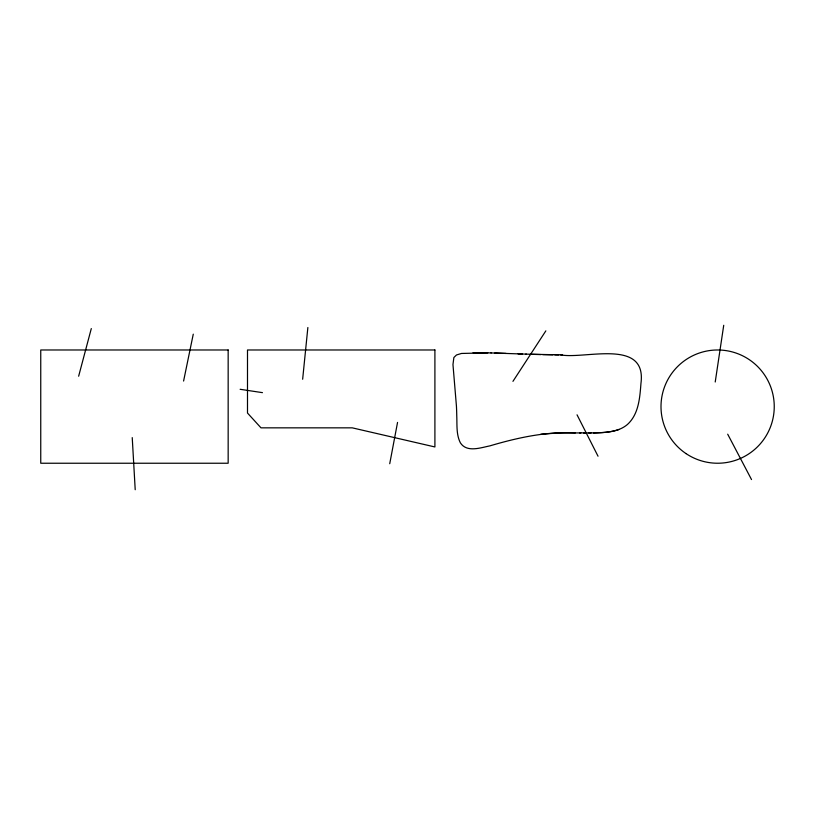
<?xml version="1.0" encoding="UTF-8"?>
<svg xmlns="http://www.w3.org/2000/svg" width="815" height="815" viewBox="0 0 815 815"><rect width="100%" height="100%" fill="white"/><g stroke="black" fill="none" stroke-linecap="round" stroke-linejoin="round"><path stroke-width="1.22" d="M302.65 379.25L307.866 327.518M715.224 382.001L723.73 325.287M389.733 463.725L397.547 422.415M183.589 381.053L193.267 334.16M78.648 376.214L91.3 328.577M512.951 381.349L545.846 330.87M593.442 432.908C605.066 432.521 617.994 432.459 627.387 424.523C638.787 414.193 639.836 397.73 640.957 383.376C646.947 338.072 585.302 359.456 560.659 354.892M619.176 429.413C606.472 433.784 592.78 432.775 579.557 432.897M575.37 432.867C546.254 431.39 517.627 437.675 489.866 445.876C480.555 447.72 466.873 452.814 460.394 442.871C456.145 434.568 457.164 424.87 456.757 415.854A269.133 269.133 0 0 0 456.431 406.053L452.967 364.56L453.873 357.52L456.492 354.973L461.494 353.455L487.778 352.844M540.814 434.242L557.674 433.01L580.871 432.918M588.675 432.948L591.079 432.938M473.046 352.691L491.201 352.936M562.574 354.892L525.726 354.128M583.571 432.938L586.24 432.948M558.713 354.882L554.801 354.841M552.825 354.82L542.78 354.627M540.752 354.576L530.585 354.291M490.976 352.926L526.398 354.148M494.746 353.038L506.044 353.425M518.096 353.863L522.232 354.005M240.14 389.295L262.461 392.647M727.693 434.191L751.522 479.566M577.04 414.815L598.027 456.217M132.234 437.614L135.209 489.713M228.159 349.981L40.75 349.981L40.75 463.236L228.159 463.236L228.159 349.981M434.904 349.981L247.495 349.981L247.495 413.042L260.994 427.844L352.253 427.844L434.904 446.956L434.904 349.981M686.057 453.619A56.622 56.622 0 0 0 774.118 410.444A56.622 56.622 0 0 0 692.699 355.768A56.622 56.622 0 0 0 686.057 453.619"/></g></svg>
